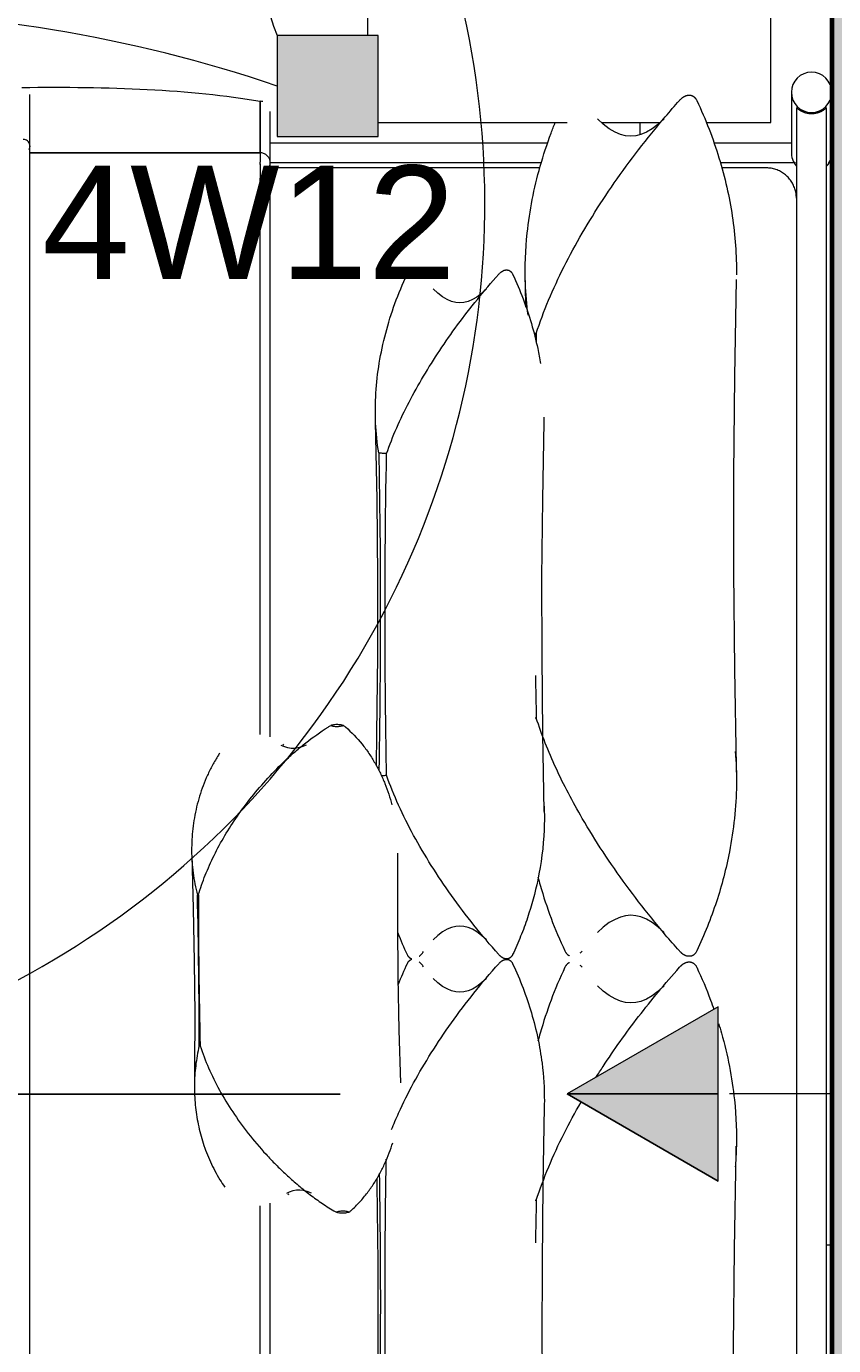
# Model space of a CAD drawing. Header units: millimetres. Extents: x -11245 to 8231, y -22520 to -3800.
# Drawn here: x 2997 to 3797, y -10119 to -8810 of the extents above; entities that cross this region are included whole.
import ezdxf

# ---------------------------------------------------------------- set-up
doc = ezdxf.new("R2010")
doc.units = ezdxf.units.MM
for name, color, linetype, lineweight in [('A-ANNO-DIMS', 211, 'Continuous', 9), ('A-ANNO-DIMS-75', 211, 'Continuous', 9), ('A-ANNO-NOTE', 131, 'Continuous', 9), ('A-DETL-GENF', 92, 'Continuous', 9), ('A-DETL-THIN', 151, 'Continuous', 9), ('A-FLOR-PATT', 8, 'Continuous', 25), ('A-WALL', 113, 'Continuous', 25), ('A-WALL-PATT', 111, 'Continuous', 25), ('G-ANNO-TEXT', 231, 'Continuous', 9), ('I-FURN', 30, 'Continuous', 9)]:
    doc.layers.add(name, color=color, linetype=linetype, lineweight=lineweight)
doc.styles.add('@Arial Unicode MS', font='ARIALUNI.TTF', dxfattribs={"height": 150})
doc.styles.add('Arial_1', font='arial.ttf', dxfattribs={"height": 112.5})
doc.dimstyles.new('CRT_-__Metros_-_Linha_de_chamada_3_5_mm', dxfattribs={"dimscale": 304.8, "dimtxt": 150.876728, "dimasz": 0.492126, "dimexe": 0.246063, "dimexo": 0.0625, "dimgap": 0.123031, "dimtad": 1, "dimlfac": 0.001, "dimrnd": 0.01, "dimzin": 0, "dimdsep": 46, "dimtxsty": '@Arial Unicode MS', "dimblk1": 'OBLIQUE', "dimblk2": 'OBLIQUE', "dimsah": 1, "dimcen": 0.09, "dimdle": 0.246063, "dimazin": 0, "dimtfac": 1, "dimtdec": 4, "dimtix": 1, "dimtmove": 0, "dimatfit": 3, "dimfxl": 1.476378, "dimfxlon": 1, "dimtvp": 1, "dimtolj": 1, "dimtzin": 0, "dimarcsym": 2})
doc.dimstyles.new('CRT_-__Metros_-_Linha_de_chamada_3_5_mm_1', dxfattribs={"dimscale": 304.8, "dimtxt": 150.876728, "dimasz": 0.492126, "dimexe": 0.246063, "dimexo": 0.0625, "dimgap": 0.123031, "dimtad": 1, "dimdec": 0, "dimlfac": 0.1, "dimdsep": 46, "dimtxsty": '@Arial Unicode MS', "dimblk1": 'OBLIQUE', "dimblk2": 'OBLIQUE', "dimsah": 1, "dimcen": 0.09, "dimdle": 0.246063, "dimazin": 0, "dimtfac": 1, "dimtdec": 4, "dimtix": 1, "dimtmove": 0, "dimatfit": 3, "dimfxl": 1.476378, "dimfxlon": 1, "dimtvp": 1, "dimtolj": 1, "dimtzin": 0, "dimarcsym": 2})

# ---------------------------------------------------------------- blocks, each defined once
blk = doc.blocks.new('Blks_Dorm Ikea_Cama Björksnäs - Queen-3588633-PONTOS ELÉTRICOS TÉRREO')
at = {"layer": 'I-FURN', "color": 254}
for p, q in [((-837.5, 1020), (-860, 1020)), ((844.9, 1015), (-844.9, 1015)), ((-844.9, 985), (844.9, 985)), ((-790, 984), (-790, 909.5)), ((-860, 980), (-800, 980)), ((-810, 903), (-810, 980)), ((-785, 955), (-785, 911.3)), ((-810, 462.4), (-810, 738.6)), ((-790, 732), (-790, 463)), ((-785, 730.5), (-785, 462.6))]:
    blk.add_line(p, q, dxfattribs=at)
at = {"layer": 'I-FURN', "color": 254, "flags": 128}
blk.add_lwpolyline([(-755, 985), (-756.2, 985), (-757.4, 984.9), (-758.6, 984.8), (-759.8, 984.6), (-761, 984.4), (-762.1, 984.1), (-763.3, 983.8), (-764.4, 983.5), (-765.6, 983.1), (-766.7, 982.6), (-767.8, 982.1), (-768.9, 981.6), (-769.9, 981), (-770.9, 980.4), (-771.9, 979.8), (-772.9, 979.1), (-773.9, 978.3), (-774.8, 977.6), (-775.7, 976.7), (-776.5, 975.9), (-777.3, 975), (-778.1, 974.1), (-778.9, 973.2), (-779.6, 972.2), (-780.2, 971.2), (-780.9, 970.2), (-781.5, 969.1), (-782, 968.1), (-782.5, 967), (-783, 965.9), (-783.4, 964.7), (-783.7, 963.6), (-784.1, 962.4), (-784.3, 961.3), (-784.6, 960.1), (-784.7, 958.9), (-784.9, 957.7), (-785, 956.5), (-785, 955.3), (-785, 955)], dxfattribs=at)
at = {"layer": 'I-FURN', "color": 254}
for centre, start, end in [((-860, 1000), 0, 180), ((-800, 1000), 49.0407, 95.0779), ((-800, 1000), 77.4654, 90), ((-800, 1000), 51.579, 67.9445), ((-860, 1000), 180, 360), ((-800, 1000), 266.2712, 310.9514), ((-800, 1000), 303.75, 308.4099), ((-800, 1000), 270, 279.452)]:
    blk.add_arc(centre, 20, start, end, dxfattribs=at)
for points, knots in [([(-838.9, 1000), (-838.9, 1001.2), (-839.1, 1002.9), (-839.5, 1005.1), (-839.9, 1006.4), (-840.2, 1007.4), (-840.5, 1008.1), (-840.8, 1008.8), (-841.1, 1009.4), (-841.4, 1010.1), (-841.7, 1010.6), (-842, 1011.1), (-842.2, 1011.5), (-842.4, 1011.7), (-842.6, 1012), (-842.8, 1012.3), (-843.1, 1012.7), (-843.3, 1013), (-843.5, 1013.3), (-843.7, 1013.5), (-843.8, 1013.6), (-844, 1013.9), (-844.2, 1014.1), (-844.4, 1014.4), (-844.6, 1014.6), (-844.7, 1014.8), (-844.9, 1014.9), (-844.9, 1015), (-844.9, 1015)], [-1, -1, -1, -1, -0.857143, -0.785714, -0.714286, -0.678571, -0.642857, -0.607143, -0.571429, -0.535714, -0.5, -0.464286, -0.446429, -0.428571, -0.410714, -0.392857, -0.357143, -0.321429, -0.303571, -0.285714, -0.267857, -0.25, -0.214286, -0.178571, -0.142857, -0.107143, -0.071429, 0, 0, 0, 0]), ([(-844.9, 985), (-844.9, 985), (-844.9, 985.1), (-844.7, 985.2), (-844.6, 985.4), (-844.4, 985.6), (-844.2, 985.9), (-844, 986.1), (-843.8, 986.4), (-843.7, 986.5), (-843.5, 986.7), (-843.3, 987), (-843.1, 987.3), (-842.8, 987.7), (-842.6, 988), (-842.4, 988.3), (-842.2, 988.5), (-842, 988.9), (-841.7, 989.4), (-841.4, 989.9), (-841.1, 990.6), (-840.8, 991.2), (-840.5, 991.9), (-840.2, 992.6), (-839.9, 993.6), (-839.5, 994.9), (-839.1, 997.1), (-838.9, 998.8), (-838.9, 1000)], [-1, -1, -1, -1, -0.928571, -0.892857, -0.857143, -0.821429, -0.785714, -0.75, -0.732143, -0.714286, -0.696429, -0.678571, -0.642857, -0.607143, -0.589286, -0.571429, -0.553571, -0.535714, -0.5, -0.464286, -0.428571, -0.392857, -0.357143, -0.321429, -0.285714, -0.214286, -0.142857, 0, 0, 0, 0])]:
    blk.add_open_spline(points, degree=3, knots=knots, dxfattribs=at)
blk = doc.blocks.new('Blks_Decor Henzel Studio_Tapete Diamond Dust - Único-3507124-PONTOS ELÉTRICOS TÉRREO')
at = {"layer": 'I-FURN', "color": 254}
blk.add_line((808, -1000), (820, -1000), dxfattribs=at)
blk = doc.blocks.new('Blks_Dorm_Travesseiros - Branco-3557595-PONTOS ELÉTRICOS TÉRREO')
at = {"layer": 'I-FURN', "color": 254}
for p, q in [((-620.8, 109.2), (-620.8, 110.3)), ((-620.8, 109.2), (-620.8, 107.9)), ((-239.2, 110.3), (-239.2, 109.2)), ((239.2, 109.2), (239.2, 110.3))]:
    blk.add_line(p, q, dxfattribs=at)
at = {"layer": 'I-FURN', "color": 254, "flags": 128}
for points in [[(-674.4, 308.7), (-577.9, 306.8), (-481.2, 305.9), (-384.3, 305.9), (-287.6, 306.8), (-191.1, 308.6), (-185.6, 308.7)], [(674.4, 308.7), (577.9, 306.8), (481.2, 305.9), (384.3, 305.9), (287.6, 306.8), (191.1, 308.6), (185.6, 308.7)], [(-833.6, 237.1), (-828, 231), (-823.6, 225.2), (-820.3, 219.5), (-818.1, 214.1), (-816.9, 209), (-816.5, 204), (-816.9, 198.9), (-818.2, 193.8), (-820.5, 188.4), (-823.8, 182.7), (-828.3, 176.8), (-833.6, 171.1)], [(-26.4, 237.1), (-32, 231), (-36.4, 225.2), (-39.7, 219.5), (-41.9, 214.1), (-43.1, 209), (-43.5, 204), (-43.1, 198.9), (-41.8, 193.8), (-39.5, 188.4), (-36.2, 182.7), (-31.7, 176.8), (-26.4, 171.1)], [(26.4, 237.1), (32, 231), (36.4, 225.2), (39.7, 219.5), (41.9, 214.1), (43.1, 209), (43.5, 204), (43.1, 198.9), (41.8, 193.8), (39.5, 188.4), (36.2, 182.7), (31.7, 176.8), (26.4, 171.1)], [(-146.4, 118.2), (-223.6, 116.7), (-301.1, 116), (-378.5, 115.9), (-455.9, 116.7), (-533.2, 118.1), (-537.6, 118.2)], [(146.4, 118.2), (223.6, 116.7), (301.1, 116), (378.5, 115.9), (455.9, 116.7), (533.2, 118.1), (537.6, 118.2)], [(-646.9, 100), (-668.9, 99.6), (-674.4, 99.4)], [(-664.9, 60.9), (-660.4, 56.1), (-656.9, 51.4), (-654.3, 46.9), (-652.5, 42.6), (-651.5, 38.4), (-651.2, 34.4), (-651.5, 30.4), (-652.6, 26.3), (-654.4, 21.9), (-657, 17.4), (-660.6, 12.7), (-664.9, 8.1)], [(-19.1, 60.9), (-23.6, 56.1), (-27.1, 51.4), (-29.7, 46.9), (-31.5, 42.6), (-32.5, 38.4), (-32.8, 34.4), (-32.5, 30.4), (-31.4, 26.3), (-29.6, 21.9), (-27, 17.4), (-23.4, 12.7), (-19.1, 8.1)], [(19.1, 60.9), (23.6, 56.1), (27.1, 51.4), (29.7, 46.9), (31.5, 42.6), (32.5, 38.4), (32.8, 34.4), (32.5, 30.4), (31.4, 26.3), (29.6, 21.9), (27, 17.4), (23.4, 12.7), (19.1, 8.1)], [(122.7, -24.2), (70.3, -25.7), (17.7, -26.7), (-34.9, -27.1), (-87.4, -27), (-105, -26.9)], [(-191.7, -48.3), (-223.6, -47.7), (-301.1, -46.9), (-378.5, -46.9), (-455.9, -47.6), (-533.2, -49.1), (-537.5, -49.2)], [(217.2, -47.8), (223.6, -47.7), (301.1, -46.9), (378.5, -46.9), (455.9, -47.6), (533.2, -49.1), (537.5, -49.2)], [(232.3, -112.8), (230.5, -116.9), (229.5, -120.6), (229.1, -124.1), (229.2, -127.6), (229.9, -131.1), (231.2, -134.9), (232.5, -137.6)], [(-212.4, -118), (-210.6, -122.1), (-209.5, -125.8), (-209, -129.3), (-209, -132.7), (-209.6, -136.2), (-210.9, -140.1), (-212.1, -142.8)], [(-102.6, -231.4), (-50.1, -229.9), (2.4, -228.9), (55, -228.5), (107.5, -228.6), (125.1, -228.8)]]:
    blk.add_lwpolyline(points, dxfattribs=at)
at = {"layer": 'I-FURN', "color": 254}
for centre, major_axis, ratio, start_param, end_param in [((-430, 706.5), (2472.1, 0), 0.241922, 4.635125, 4.638688), ((-430, 701.3), (2472.1, 0), 0.240231, 4.635124, 4.637047), ((-430, 706.5), (2472.1, 0), 0.241922, 4.772499, 4.789653), ((430, 706.5), (2472.1, 0), 0.241922, 4.635125, 4.652279), ((7.1, 125.6), (1352.5, 15.8), 0.258819, 4.65708, 4.767698), ((15.3, -574.5), (1352.5, 15.8), 0.258819, 1.515487, 1.626106), ((-816.1, -234.1), (752.5, 8.8), 0.258819, 6.280437, 6.285934), ((838.5, -214.7), (752.5, 8.8), 0.258819, 3.138844, 3.144341)]:
    blk.add_ellipse(centre, major_axis=major_axis, ratio=ratio, start_param=start_param, end_param=end_param, dxfattribs=at)
for points, knots in [([(-851.9, 269.5), (-842.5, 273.9), (-823.6, 282), (-785.4, 295.2), (-746.7, 304), (-707.9, 308.3), (-688.5, 308.9), (-678.8, 308.8)], [-1, -1, -1, -1, -0.875, -0.75, -0.5, -0.375, -0.25, -0.25, -0.25, -0.25]), ([(-206.1, 307.6), (-195.1, 308.6), (-161.9, 309.7), (-111.9, 304.4), (-65.1, 292.2), (-32.3, 280.3), (-16.2, 273.3), (-8.1, 269.5)], [0.1428571, 0.1428571, 0.1428571, 0.1428571, 0.2857143, 0.5714286, 0.7857143, 0.8928571, 1, 1, 1, 1]), ([(63.8, 291.1), (67, 292.1), (92.1, 299.5), (134.1, 307.8), (178.5, 309.4), (200.6, 308.1), (206.1, 307.6)], [0.2441317, 0.2441317, 0.2441317, 0.2441317, 0.2857143, 0.5714286, 0.7857143, 0.8571429, 0.8571429, 0.8571429, 0.8571429]), ([(8.1, 269.5), (18.8, 274.5), (32.7, 280.4), (46.7, 285.4), (49.8, 286.5)], [0, 0, 0, 0, 0.1428571, 0.1831886, 0.1831886, 0.1831886, 0.1831886]), ([(-851.9, 252.3), (-852.3, 252.6), (-852.8, 253.1), (-853.5, 253.9), (-854, 254.5), (-854.5, 255.1), (-855, 255.8), (-855.4, 256.3), (-855.7, 256.8), (-855.9, 257.2), (-856.1, 257.5), (-856.3, 258), (-856.6, 258.7), (-856.9, 259.5), (-857.1, 260.3), (-857.2, 261.1), (-857.2, 262), (-857.2, 262.8), (-857.1, 263.6), (-856.9, 264.3), (-856.6, 265), (-856.3, 265.6), (-856.1, 266), (-855.9, 266.3), (-855.7, 266.6), (-855.4, 266.9), (-855, 267.3), (-854.5, 267.8), (-854, 268.2), (-853.5, 268.6), (-852.8, 269), (-852.3, 269.3), (-851.9, 269.5)], [-1, -1, -1, -1, -0.928571, -0.892857, -0.857143, -0.821429, -0.785714, -0.75, -0.732143, -0.714286, -0.696429, -0.678571, -0.642857, -0.607143, -0.571429, -0.535714, -0.5, -0.464286, -0.428571, -0.392857, -0.357143, -0.321429, -0.303571, -0.285714, -0.267857, -0.25, -0.214286, -0.178571, -0.142857, -0.107143, -0.071429, 0, 0, 0, 0]), ([(-8.1, 269.5), (-7.8, 269.3), (-7.2, 269), (-6.5, 268.6), (-6, 268.2), (-5.5, 267.8), (-5, 267.3), (-4.6, 266.9), (-4.3, 266.6), (-4.1, 266.3), (-3.9, 266), (-3.7, 265.6), (-3.4, 265), (-3.1, 264.3), (-2.9, 263.6), (-2.8, 262.8), (-2.8, 262), (-2.8, 261.1), (-2.9, 260.3), (-3.1, 259.5), (-3.4, 258.7), (-3.7, 258), (-3.9, 257.5), (-4.1, 257.2), (-4.3, 256.8), (-4.6, 256.3), (-5, 255.8), (-5.5, 255.1), (-6, 254.5), (-6.5, 253.9), (-7.2, 253.1), (-7.8, 252.6), (-8.1, 252.3)], [0, 0, 0, 0, 0.071429, 0.107143, 0.142857, 0.178571, 0.214286, 0.25, 0.267857, 0.285714, 0.303571, 0.321429, 0.357143, 0.392857, 0.428571, 0.464286, 0.5, 0.535714, 0.571429, 0.607143, 0.642857, 0.678571, 0.696429, 0.714286, 0.732143, 0.75, 0.785714, 0.821429, 0.857143, 0.892857, 0.928571, 1, 1, 1, 1]), ([(8.1, 252.3), (7.8, 252.6), (7.2, 253.1), (6.5, 253.9), (6, 254.5), (5.5, 255.1), (5, 255.8), (4.6, 256.3), (4.3, 256.8), (4.1, 257.2), (3.9, 257.5), (3.7, 258), (3.4, 258.7), (3.1, 259.5), (2.9, 260.3), (2.8, 261.1), (2.8, 262), (2.8, 262.8), (2.9, 263.6), (3.1, 264.3), (3.4, 265), (3.7, 265.6), (3.9, 266), (4.1, 266.3), (4.3, 266.6), (4.6, 266.9), (5, 267.3), (5.5, 267.8), (6, 268.2), (6.5, 268.6), (7.2, 269), (7.8, 269.3), (8.1, 269.5)], [0, 0, 0, 0, 0.071429, 0.107143, 0.142857, 0.178571, 0.214286, 0.25, 0.267857, 0.285714, 0.303571, 0.321429, 0.357143, 0.392857, 0.428571, 0.464286, 0.5, 0.535714, 0.571429, 0.607143, 0.642857, 0.678571, 0.696429, 0.714286, 0.732143, 0.75, 0.785714, 0.821429, 0.857143, 0.892857, 0.928571, 1, 1, 1, 1]), ([(-8.1, 252.3), (-18.8, 242.7), (-40.5, 224.4), (-84.3, 190.7), (-134.1, 157.9), (-189.5, 128.8), (-222.7, 115.6), (-239.2, 110.3)], [0, 0, 0, 0, 0.142857, 0.285714, 0.571429, 0.785714, 1, 1, 1, 1]), ([(116.9, 169.8), (113.4, 172), (93.3, 185), (65.1, 205.1), (32.4, 231.2), (16.2, 245.1), (8.1, 252.3)], [0.5265781, 0.5265781, 0.5265781, 0.5265781, 0.5714286, 0.7857143, 0.8928571, 1, 1, 1, 1]), ([(-6, 153.7), (-6.1, 153.9), (-6.5, 154.3), (-7.2, 155), (-7.7, 155.6), (-8.1, 155.9)], [-0.1428571, -0.1428571, -0.1428571, -0.1428571, -0.1071429, -0.0714286, 0, 0, 0, 0]), ([(8.1, 155.9), (7.7, 155.6), (7.2, 155), (6.5, 154.3), (6.1, 153.9), (6, 153.7)], [-1, -1, -1, -1, -0.9285714, -0.8928571, -0.8571429, -0.8571429, -0.8571429, -0.8571429]), ([(239.2, 110.3), (228.2, 113.9), (206.1, 122.1), (173.6, 137.1), (152.2, 148.7), (141.8, 154.7)], [0, 0, 0, 0, 0.1428571, 0.2857143, 0.4192903, 0.4192903, 0.4192903, 0.4192903]), ([(-81.4, 112), (-78.7, 112.7), (-65, 116.5), (-40.5, 124.5), (-18.9, 133.6), (-8.1, 138.7)], [-0.3205514, -0.3205514, -0.3205514, -0.3205514, -0.2857143, -0.1428571, 0, 0, 0, 0]), ([(-8.1, 138.7), (-7.7, 138.8), (-7.2, 139.1), (-6.5, 139.6), (-6, 140), (-5.5, 140.4), (-5, 140.8), (-4.6, 141.2), (-4.3, 141.6), (-4.1, 141.9), (-3.9, 142.2), (-3.7, 142.6), (-3.5, 142.9), (-3.4, 143.1)], [-1, -1, -1, -1, -0.9285714, -0.8928571, -0.8571429, -0.8214286, -0.7857143, -0.75, -0.7321429, -0.7142857, -0.6964286, -0.6785714, -0.6428571, -0.6428571, -0.6428571, -0.6428571]), ([(3.4, 143.1), (3.5, 142.9), (3.7, 142.6), (3.9, 142.2), (4.1, 141.9), (4.3, 141.6), (4.6, 141.2), (5, 140.8), (5.5, 140.4), (6, 140), (6.5, 139.6), (7.2, 139.1), (7.7, 138.8), (8.1, 138.7)], [-0.3571429, -0.3571429, -0.3571429, -0.3571429, -0.3214286, -0.3035714, -0.2857143, -0.2678571, -0.25, -0.2142857, -0.1785714, -0.1428571, -0.1071429, -0.0714286, 0, 0, 0, 0]), ([(8.1, 138.7), (18.9, 133.6), (40.5, 124.5), (65, 116.5), (78.7, 112.7), (81.4, 112)], [-1, -1, -1, -1, -0.8571429, -0.7142857, -0.6794486, -0.6794486, -0.6794486, -0.6794486]), ([(-639, 102.2), (-649.5, 100.8), (-676.6, 98.5), (-725.9, 100.4), (-775.7, 110.2), (-812.1, 122.1), (-826.5, 127.7), (-830.1, 129.1)], [-0.9213668, -0.9213668, -0.9213668, -0.9213668, -0.7857143, -0.5714286, -0.2857143, -0.1428571, -0.0963553, -0.0963553, -0.0963553, -0.0963553]), ([(-151.9, 118.1), (-144.1, 118.4), (-119.5, 118.4), (-82.4, 113.6), (-47.2, 104), (-22.6, 95), (-10.5, 89.7), (-4.5, 86.8)], [0.1509755, 0.1509755, 0.1509755, 0.1509755, 0.2857143, 0.5714286, 0.7857143, 0.8928571, 1, 1, 1, 1]), ([(4.5, 86.8), (12.5, 90.6), (28.7, 97.5), (61.6, 108.6), (99.1, 116.5), (132, 118.6), (148.2, 118.2), (151.9, 118.1)], [0, 0, 0, 0, 0.1428571, 0.2857143, 0.5714286, 0.7857143, 0.8490245, 0.8490245, 0.8490245, 0.8490245]), ([(-679.5, 86.8), (-671.4, 90.6), (-655.3, 97.5), (-630.6, 105.8), (-609.1, 111.2), (-595.8, 113.7), (-590.9, 114.5)], [-1, -1, -1, -1, -0.8571429, -0.7142857, -0.5714286, -0.4867354, -0.4867354, -0.4867354, -0.4867354]), ([(-679.5, 73.1), (-679.8, 73.3), (-680.3, 73.7), (-680.8, 74.4), (-681.2, 74.8), (-681.6, 75.3), (-682, 75.9), (-682.3, 76.3), (-682.5, 76.7), (-682.7, 77), (-682.8, 77.3), (-683, 77.7), (-683.3, 78.2), (-683.5, 78.9), (-683.7, 79.5), (-683.7, 80.2), (-683.8, 80.8), (-683.7, 81.5), (-683.7, 82.1), (-683.5, 82.7), (-683.3, 83.3), (-683, 83.7), (-682.8, 84), (-682.7, 84.3), (-682.5, 84.5), (-682.3, 84.8), (-682, 85.1), (-681.6, 85.5), (-681.2, 85.8), (-680.8, 86.1), (-680.3, 86.5), (-679.8, 86.7), (-679.5, 86.8)], [-1, -1, -1, -1, -0.928571, -0.892857, -0.857143, -0.821429, -0.785714, -0.75, -0.732143, -0.714286, -0.696429, -0.678571, -0.642857, -0.607143, -0.571429, -0.535714, -0.5, -0.464286, -0.428571, -0.392857, -0.357143, -0.321429, -0.303571, -0.285714, -0.267857, -0.25, -0.214286, -0.178571, -0.142857, -0.107143, -0.071429, 0, 0, 0, 0]), ([(-4.5, 86.8), (-4.2, 86.7), (-3.8, 86.5), (-3.2, 86.1), (-2.8, 85.8), (-2.4, 85.5), (-2, 85.1), (-1.7, 84.8), (-1.5, 84.5), (-1.3, 84.3), (-1.1, 84), (-0.9, 83.7), (-0.7, 83.3), (-0.5, 82.7), (-0.3, 82.1), (-0.3, 81.5), (-0.2, 80.8), (-0.3, 80.2), (-0.4, 79.5), (-0.5, 78.9), (-0.7, 78.2), (-1, 77.7), (-1.1, 77.3), (-1.3, 77), (-1.5, 76.7), (-1.7, 76.3), (-2, 75.9), (-2.4, 75.3), (-2.8, 74.8), (-3.2, 74.4), (-3.8, 73.7), (-4.2, 73.3), (-4.5, 73.1)], [0, 0, 0, 0, 0.071429, 0.107143, 0.142857, 0.178571, 0.214286, 0.25, 0.267857, 0.285714, 0.303571, 0.321429, 0.357143, 0.392857, 0.428571, 0.464286, 0.5, 0.535714, 0.571429, 0.607143, 0.642857, 0.678571, 0.696429, 0.714286, 0.732143, 0.75, 0.785714, 0.821429, 0.857143, 0.892857, 0.928571, 1, 1, 1, 1]), ([(4.5, 73.1), (4.2, 73.3), (3.8, 73.7), (3.2, 74.4), (2.8, 74.8), (2.4, 75.3), (2, 75.9), (1.7, 76.3), (1.5, 76.7), (1.3, 77), (1.1, 77.3), (1, 77.7), (0.7, 78.2), (0.5, 78.9), (0.4, 79.5), (0.3, 80.2), (0.2, 80.8), (0.3, 81.5), (0.3, 82.1), (0.5, 82.7), (0.7, 83.3), (0.9, 83.7), (1.1, 84), (1.3, 84.3), (1.5, 84.5), (1.7, 84.8), (2, 85.1), (2.4, 85.5), (2.8, 85.8), (3.2, 86.1), (3.8, 86.5), (4.2, 86.7), (4.5, 86.8)], [0, 0, 0, 0, 0.071429, 0.107143, 0.142857, 0.178571, 0.214286, 0.25, 0.267857, 0.285714, 0.303571, 0.321429, 0.357143, 0.392857, 0.428571, 0.464286, 0.5, 0.535714, 0.571429, 0.607143, 0.642857, 0.678571, 0.696429, 0.714286, 0.732143, 0.75, 0.785714, 0.821429, 0.857143, 0.892857, 0.928571, 1, 1, 1, 1]), ([(-4.5, 73.1), (-14.1, 64.5), (-33.6, 48.1), (-73, 18.4), (-112.9, -6.8), (-152.6, -26.7), (-172.5, -34.7), (-182.4, -38.2)], [0, 0, 0, 0, 0.166667, 0.333333, 0.666667, 0.833333, 1, 1, 1, 1]), ([(169.1, -33.2), (163.7, -31.1), (148.2, -24.5), (112.9, -6.8), (73, 18.4), (33.6, 48.1), (14.1, 64.5), (4.5, 73.1)], [0.0742197, 0.0742197, 0.0742197, 0.0742197, 0.1666667, 0.3333333, 0.6666667, 0.8333333, 1, 1, 1, 1]), ([(-681.2, -5.8), (-681.1, -5.6), (-680.8, -5.3), (-680.2, -4.7), (-679.8, -4.3), (-679.5, -4)], [-0.1428571, -0.1428571, -0.1428571, -0.1428571, -0.1071429, -0.0714286, 0, 0, 0, 0]), ([(-2.8, -5.8), (-2.9, -5.6), (-3.2, -5.3), (-3.7, -4.7), (-4.2, -4.3), (-4.5, -4)], [-0.1428571, -0.1428571, -0.1428571, -0.1428571, -0.1071429, -0.0714286, 0, 0, 0, 0]), ([(4.5, -4), (4.2, -4.3), (3.7, -4.7), (3.2, -5.3), (2.9, -5.6), (2.8, -5.8)], [-1, -1, -1, -1, -0.9285714, -0.8928571, -0.8571429, -0.8571429, -0.8571429, -0.8571429]), ([(-679.5, -17.8), (-679.8, -17.7), (-680.2, -17.5), (-680.8, -17.1), (-681.2, -16.8), (-681.6, -16.4), (-682, -16.1), (-682.3, -15.8), (-682.5, -15.5), (-682.7, -15.3), (-682.9, -15), (-683, -14.7), (-683.3, -14.3), (-683.5, -13.7), (-683.6, -13.3), (-683.6, -13.1)], [-1, -1, -1, -1, -0.9285714, -0.8928571, -0.8571429, -0.8214286, -0.7857143, -0.75, -0.7321429, -0.7142857, -0.6964286, -0.6785714, -0.6428571, -0.6071429, -0.5714286, -0.5714286, -0.5714286, -0.5714286]), ([(-502.2, -46), (-512.1, -47.6), (-531.9, -49.6), (-571.5, -49.2), (-611.3, -42.6), (-650.5, -30.4), (-669.9, -22.3), (-679.5, -17.8)], [-1, -1, -1, -1, -0.833333, -0.666667, -0.333333, -0.166667, 0, 0, 0, 0]), ([(-4.5, -17.8), (-4.2, -17.7), (-3.7, -17.4), (-3.2, -17.1), (-2.8, -16.8), (-2.4, -16.4), (-2, -16.1), (-1.7, -15.8), (-1.5, -15.5), (-1.3, -15.3), (-1.2, -15), (-1, -14.7), (-0.7, -14.3), (-0.5, -13.7), (-0.4, -13.3), (-0.4, -13.1)], [-1, -1, -1, -1, -0.9285714, -0.8928571, -0.8571429, -0.8214286, -0.7857143, -0.75, -0.7321429, -0.7142857, -0.6964286, -0.6785714, -0.6428571, -0.6071429, -0.5714286, -0.5714286, -0.5714286, -0.5714286]), ([(0.4, -13.1), (0.4, -13.3), (0.5, -13.7), (0.7, -14.3), (1, -14.7), (1.2, -15), (1.3, -15.3), (1.5, -15.5), (1.7, -15.8), (2, -16.1), (2.4, -16.4), (2.8, -16.8), (3.2, -17.1), (3.7, -17.4), (4.2, -17.7), (4.5, -17.8)], [-0.4285714, -0.4285714, -0.4285714, -0.4285714, -0.3928571, -0.3571429, -0.3214286, -0.3035714, -0.2857143, -0.2678571, -0.25, -0.2142857, -0.1785714, -0.1428571, -0.1071429, -0.0714286, 0, 0, 0, 0]), ([(-182.4, -38.2), (-224.9, -39), (-331.3, -40.2), (-437.9, -39.4), (-501.6, -38.2)], [0, 0, 0, 0, 0.4, 1, 1, 1, 1]), ([(-230.5, -79), (-225, -72.9), (-216.5, -64.6), (-204.1, -55.5), (-194.3, -49.5), (-184.4, -44.2), (-170.8, -38.2), (-160.3, -34.7), (-153.2, -32.9)], [-1, -1, -1, -1, -0.875, -0.8125, -0.75, -0.6875, -0.625, -0.5, -0.5, -0.5, -0.5]), ([(-182.1, -43.6), (-182.2, -43.1), (-182.3, -41.3), (-182.4, -39.5), (-182.4, -38.2)], [0.2985054, 0.2985054, 0.2985054, 0.2985054, 0.5, 1, 1, 1, 1]), ([(249.5, -73.4), (246.7, -70.4), (241, -64.7), (231.9, -57.1), (222.4, -50.5), (212.6, -44.7), (202.5, -39.7), (192.4, -35.5), (185.5, -33.1), (182.1, -32.1)], [-1, -1, -1, -1, -0.9375, -0.875, -0.8125, -0.75, -0.6875, -0.625, -0.5648879, -0.5648879, -0.5648879, -0.5648879]), ([(501.6, -38.2), (459.1, -39), (358.1, -40.1), (256.9, -39.5), (198.5, -38.5)], [0, 0, 0, 0, 0.4, 0.949401, 0.949401, 0.949401, 0.949401]), ([(-502.2, -46), (-459.6, -45.1), (-354.4, -43.9), (-249, -44.7), (-186.7, -45.9)], [0, 0, 0, 0, 0.4, 0.9845923, 0.9845923, 0.9845923, 0.9845923]), ([(213.6, -45.4), (245.6, -44.9), (341.9, -43.9), (438.3, -44.7), (502.2, -46)], [0.0993198, 0.0993198, 0.0993198, 0.0993198, 0.4, 1, 1, 1, 1]), ([(86, -223), (93.3, -220.7), (108, -215.2), (137.2, -200.7), (166, -181.6), (190.3, -161.1), (203.8, -148.2), (213.7, -138), (223.3, -127.1), (232.6, -115.7), (241.5, -103.5), (247, -95), (249.7, -90.6)], [-1, -1, -1, -1, -0.875, -0.75, -0.5, -0.375, -0.3125, -0.25, -0.1875, -0.125, -0.0625, 0, 0, 0, 0]), ([(-63.6, -224.7), (-70.2, -222.9), (-83.3, -218.3), (-103, -209.5), (-122.6, -198.9), (-142, -186.4), (-161.1, -172.2), (-179.8, -156.1), (-194.8, -141.3), (-206.4, -128.4), (-217.6, -114.9), (-225.3, -103.9), (-230.3, -96.2)], [-1, -1, -1, -1, -0.888889, -0.777778, -0.666667, -0.555556, -0.444444, -0.333333, -0.222222, -0.166667, -0.111111, 0, 0, 0, 0]), ([(-204.3, -203.7), (-203.6, -204.2), (-199.7, -206.7), (-192.5, -210.9), (-182.4, -216), (-168.7, -221.6), (-151.1, -227), (-129.5, -230.8), (-107.6, -232), (-85.6, -230.5), (-70.9, -227.7), (-63.6, -225.8)], [0.1744851, 0.1744851, 0.1744851, 0.1744851, 0.1875, 0.25, 0.3125, 0.375, 0.5, 0.625, 0.75, 0.875, 1, 1, 1, 1]), ([(86, -224.1), (92.6, -225.6), (105.7, -227.9), (125.3, -229.1), (144.7, -228.3), (163.9, -225.4), (182.8, -220.4), (201.2, -213.3), (215.6, -205.7), (223.7, -200.4), (226.1, -198.7)], [-1, -1, -1, -1, -0.8888889, -0.7777778, -0.6666667, -0.5555556, -0.4444444, -0.3333333, -0.2222222, -0.1744976, -0.1744976, -0.1744976, -0.1744976])]:
    blk.add_open_spline(points, degree=3, knots=knots, dxfattribs=at)
for points in [[(-620.8, 110.3), (-631.8, 113.8), (-653.8, 122.1), (-687, 137.4), (-720.3, 155.5), (-753.6, 176.1), (-786.7, 199.1), (-819.5, 224.4), (-841.1, 242.8), (-851.9, 252.3)], [(-501.6, -38.2), (-510.1, -35.2), (-527.2, -28.5), (-552.7, -16.2), (-578.3, -1.9), (-603.9, 14.2), (-629.3, 32), (-654.6, 51.6), (-671.2, 65.7), (-679.5, 73.1)], [(-679.5, -4), (-678.5, -3.1), (-677.5, -2.3), (-676.5, -1.4)], [(-4.5, -4), (-5.5, -3.1), (-6.5, -2.3), (-7.5, -1.4)], [(7.5, -1.4), (6.5, -2.3), (5.5, -3.1), (4.5, -4)], [(-26, -27), (-18.8, -24.2), (-11.6, -21.2), (-4.5, -17.8)], [(4.5, -17.8), (11.3, -21), (18.2, -24), (25.1, -26.7)], [(-501.6, -38.2), (-501.6, -39.5), (-501.7, -42.1), (-502, -44.7), (-502.2, -46)], [(250.9, -75.3), (250.7, -75), (250.2, -74.3), (249.7, -73.7), (249.5, -73.4)], [(250.9, -75.3), (250.5, -76.6), (250, -79.2), (250, -83.6), (250.6, -86.5), (251, -88)], [(251, -88), (251.4, -86.7), (251.9, -84.1), (251.8, -79.7), (251.3, -76.8), (250.9, -75.3)], [(-231.9, -81), (-232.3, -82.5), (-232.7, -85.4), (-232.7, -89.8), (-232.1, -92.4), (-231.7, -93.6)], [(-231.9, -81), (-231.7, -80.6), (-231.3, -80), (-230.8, -79.3), (-230.5, -79)], [(-231.7, -93.6), (-231.4, -92.1), (-230.8, -89.2), (-230.9, -84.8), (-231.5, -82.2), (-231.9, -81)], [(249.7, -90.6), (249.9, -90.2), (250.4, -89.3), (250.8, -88.4), (251, -88)], [(-230.3, -96.2), (-230.6, -95.8), (-231.1, -94.9), (-231.5, -94.1), (-231.7, -93.6)], [(-212.4, -140.1), (-212.7, -140.4), (-212.9, -140.8), (-213.2, -141.1)], [(233.8, -136.2), (233.5, -135.8), (233.1, -135.3), (232.8, -134.9)]]:
    blk.add_open_spline(points, degree=3, dxfattribs=at)
blk = doc.blocks.new('Blks_Dorm_Colcha e Mantas - Casal-3554190-PONTOS ELÉTRICOS TÉRREO')
at = {"layer": 'I-FURN', "color": 254}
for p, q in [((-755, -471.7), (755, -471.7)), ((800, -700), (800, -471.3)), ((800, -471.3), (800, -700)), ((806.6, -471.7), (857.8, -471.7)), ((-755, -700), (-244.8, -700)), ((-755, -700), (-244.8, -700)), ((222.8, -700), (755, -700)), ((222.8, -700), (755, -700)), ((771.9, -700), (755, -700)), ((771.8, -700), (774.8, -700)), ((788.9, -700), (774.8, -700)), ((788.5, -700), (790.8, -700)), ((800, -700), (790.7, -700)), ((800, -700), (851.1, -700)), ((851.1, -700), (800, -700)), ((-755, -710), (-242.1, -710)), ((220.5, -710), (755, -710)), ((790.2, -710), (841.1, -710))]:
    blk.add_line(p, q, dxfattribs=at)
at = {"layer": 'I-FURN', "color": 254, "flags": 128}
for points in [[(755, -471.7), (757.2, -471.7), (759.4, -471.7), (761.6, -471.7), (763.8, -471.7), (766, -471.7), (768.2, -471.7), (770.3, -471.7), (772.5, -471.7), (774.5, -471.7), (776.6, -471.7), (778.6, -471.7), (780.6, -471.7), (782.6, -471.7), (784.5, -471.7), (786.3, -471.7), (788.1, -471.7), (789.9, -471.7), (791.6, -471.7), (793.2, -471.7), (794.8, -471.7), (796.3, -471.7), (797.8, -471.7), (799.1, -471.7), (800.5, -471.7), (801.7, -471.7), (802.9, -471.7), (803.9, -471.7), (804.9, -471.7), (805.9, -471.7), (806.6, -471.7)], [(755, -710), (756.5, -710), (758.1, -710), (759.6, -710), (761.2, -710), (762.7, -710), (764.2, -710), (765.7, -710), (767.2, -710), (768.7, -710), (770.1, -710), (771.5, -710), (772.9, -710), (774.3, -710), (775.6, -710), (776.9, -710), (778.1, -710), (779.4, -710), (780.6, -710), (781.7, -710), (782.8, -710), (783.9, -710), (784.9, -710), (785.8, -710), (786.7, -710), (787.6, -710), (788.4, -710), (789.2, -710), (789.9, -710), (790.2, -710)]]:
    blk.add_lwpolyline(points, dxfattribs=at)
at = {"layer": 'I-FURN', "color": 254}
blk.add_ellipse((841.1, -700), major_axis=(0, 10), ratio=0.996004, start_param=4.45059, end_param=4.712389, dxfattribs=at)
for points in [[(803.3, -470.8), (804, -471.2), (805.4, -471.8), (807.8, -471.8), (810, -471), (811.8, -469.4), (813, -467.4), (813.2, -465.8), (813.2, -465)], [(864.8, -463.7), (865.8, -548.7), (863.2, -631.5), (851.1, -700)]]:
    blk.add_open_spline(points, degree=3, dxfattribs=at)
blk.add_open_spline([(786.6, -709.3), (786.7, -709.4), (787.3, -709.6), (789, -710), (791.9, -710.1), (795.1, -708.9), (797.8, -706.6), (799.6, -703.5), (800, -701.2), (800, -700)], degree=3, knots=[-0.6176654, -0.6176654, -0.6176654, -0.6176654, -0.6111111, -0.5555556, -0.4444444, -0.3333333, -0.2222222, -0.1111111, 0, 0, 0, 0], dxfattribs=at)
blk = doc.blocks.new('Blks_Mob_Mesa de Cabeceira Ripas - Madeira-3560790-PONTOS ELÉTRICOS TÉRREO')
at = {"layer": 'I-FURN', "color": 254}
for p, q in [((200, 200), (-113.8, 200)), ((200, -200), (200, 200)), ((-200, 189.7), (-200, 2)), ((-200, -32.6), (-200, -89.6)), ((-200, -135.9), (-200, -200)), ((-200, -200), (200, -200))]:
    blk.add_line(p, q, dxfattribs=at)
blk = doc.blocks.new('DIMBLOCK18-PONTOS ELÉTRICOS TÉRREO')
at = {"layer": 'A-ANNO-DIMS-75', "lineweight": 18}
for p, q in [((2857.8, -8719.7), (2782.8, -8644.7)), ((2857.8, -8719.7), (2932.8, -8794.7)), ((2857.8, -9869.7), (2782.8, -9794.7)), ((2857.8, -9869.7), (2932.8, -9944.7))]:
    blk.add_line(p, q, dxfattribs=at)
at = {"layer": 'A-ANNO-DIMS-75'}
for p, q in [((3307.8, -8719.7), (2782.8, -8719.7)), ((2857.8, -8719.7), (2857.8, -9869.7)), ((2857.8, -8719.7), (3307.8, -8719.7)), ((3307.8, -9869.7), (2782.8, -9869.7)), ((2857.8, -9869.7), (3307.8, -9869.7))]:
    blk.add_line(p, q, dxfattribs=at)
at = {"layer": 'A-ANNO-DIMS-75', "color": 0, "insert": (2625.6, -9497.6), "char_height": 150, "width": 487.012, "attachment_point": 1, "rotation": 90, "line_spacing_factor": 1.117605, "style": '@Arial Unicode MS'}
blk.add_mtext('1,15', dxfattribs=at)
blk = doc.blocks.new('_Oblique')
at = {"color": 0, "linetype": 'ByBlock', "lineweight": -2}
blk.add_line((-0.5, -0.5), (0.5, 0.5), dxfattribs=at)
blk = doc.blocks.new('DIMBLOCK19-PONTOS ELÉTRICOS TÉRREO')
at = {"layer": 'A-ANNO-DIMS-75', "lineweight": 18}
for p, q in [((2857.8, -9869.7), (2782.8, -9794.7)), ((2857.8, -9869.7), (2932.8, -9944.7)), ((2857.8, -10719.7), (2782.8, -10644.7)), ((2857.8, -10719.7), (2932.8, -10794.7))]:
    blk.add_line(p, q, dxfattribs=at)
at = {"layer": 'A-ANNO-DIMS-75'}
for p, q in [((3307.8, -9869.7), (2782.8, -9869.7)), ((2857.8, -9869.7), (2857.8, -10719.7)), ((2857.8, -9869.7), (3307.8, -9869.7)), ((3307.8, -10719.7), (2782.8, -10719.7)), ((2857.8, -10719.7), (3307.8, -10719.7))]:
    blk.add_line(p, q, dxfattribs=at)
at = {"layer": 'A-ANNO-DIMS-75', "color": 0, "insert": (2625.6, -10410.8), "char_height": 150, "width": 278.81, "attachment_point": 1, "rotation": 90, "line_spacing_factor": 1.117605, "style": '@Arial Unicode MS'}
blk.add_mtext('85', dxfattribs=at)

msp = doc.modelspace()

# ---------------------------------------------------------------- hatches: boundary and pattern name
at = {"layer": 'A-ANNO-NOTE'}
for points in [[(3532.88, -9869.651), (3682.88, -9869.651), (3682.88, -9783.048), (3598.376, -9831.837)], [(3682.88, -9956.253), (3682.88, -9869.651), (3532.88, -9869.651), (3598.376, -9907.465)]]:
    msp.add_hatch(color=256, dxfattribs=at).paths.add_polyline_path(points)
at = {"layer": 'A-DETL-GENF'}
h = msp.add_hatch(color=133, dxfattribs=at)
h.paths.add_polyline_path([(5125.38, -15879.651), (5125.38, -15779.651), (5025.38, -15779.651), (5025.38, -15879.651)])
h.paths.add_polyline_path([(5025.38, -15212.984), (5125.38, -15212.984), (5125.38, -15112.984), (5025.38, -15112.984)])
h.paths.add_polyline_path([(5125.38, -14546.317), (5125.38, -14446.317), (5025.38, -14446.317), (5025.38, -14546.317)])
h.paths.add_polyline_path([(5025.38, -13879.651), (5125.38, -13879.651), (5125.38, -13779.651), (5025.38, -13779.651)])
h.paths.add_polyline_path([(6925.38, -12699.651), (7025.38, -12699.651), (7025.38, -12599.651), (6925.38, -12599.651)])
h.paths.add_polyline_path([(5562.047, -12699.651), (5662.047, -12699.651), (5662.047, -12599.651), (5562.047, -12599.651)])
h.paths.add_polyline_path([(4298.713, -12699.651), (4298.713, -12599.651), (4198.713, -12599.651), (4198.713, -12699.651)])
h.paths.add_polyline_path([(2835.38, -12699.651), (2935.38, -12699.651), (2935.38, -12599.651), (2835.38, -12599.651)])
h.paths.add_polyline_path([(1465.38, -12699.651), (1465.38, -12599.651), (1365.38, -12599.651), (1365.38, -12699.651)])
h.paths.add_polyline_path([(-34.62, -12699.651), (-34.62, -12599.651), (-134.62, -12599.651), (-134.62, -12699.651)])
h.paths.add_polyline_path([(-1534.62, -12699.651), (-1534.62, -12599.651), (-1634.62, -12599.651), (-1634.62, -12699.651)])
h.paths.add_polyline_path([(7025.38, -11439.651), (7025.38, -11339.651), (6925.38, -11339.651), (6925.38, -11439.651)])
h.paths.add_polyline_path([(365.38, -11369.651), (365.38, -11269.651), (265.38, -11269.651), (265.38, -11369.651)])
h.paths.add_polyline_path([(-1434.62, -11369.651), (-1434.62, -11269.651), (-1534.62, -11269.651), (-1534.62, -11369.651)])
h.paths.add_polyline_path([(3345.38, -11019.651), (3345.38, -10919.651), (3245.38, -10919.651), (3245.38, -11019.651)])
h.paths.add_polyline_path([(2345.38, -11019.651), (2345.38, -10919.651), (2245.38, -10919.651), (2245.38, -11019.651)])
h.paths.add_polyline_path([(1245.38, -11019.651), (1345.38, -11019.651), (1345.38, -10919.651), (1245.38, -10919.651)])
h.paths.add_polyline_path([(365.38, -10219.651), (365.38, -10119.651), (265.38, -10119.651), (265.38, -10219.651)])
h.paths.add_polyline_path([(-1434.62, -10219.651), (-1434.62, -10119.651), (-1534.62, -10119.651), (-1534.62, -10219.651), (-1521.115, -10219.651)])
h.paths.add_polyline_path([(7025.38, -10179.651), (7025.38, -10079.651), (6925.38, -10079.651), (6925.38, -10179.651)])
h.paths.add_polyline_path([(265.38, -9069.651), (365.38, -9069.651), (365.38, -8969.651), (265.38, -8969.651), (265.38, -9048.468)])
h.paths.add_polyline_path([(-1534.62, -9069.651), (-1434.62, -9069.651), (-1434.62, -8969.651), (-1534.62, -8969.651)])
h.paths.add_polyline_path([(7025.38, -8919.651), (7025.38, -8819.651), (6925.38, -8819.651), (6925.38, -8919.651)])
h.paths.add_polyline_path([(5662.047, -8919.651), (5662.047, -8819.651), (5562.047, -8819.651), (5562.047, -8919.651)])
h.paths.add_polyline_path([(4298.713, -8919.651), (4298.713, -8819.651), (4198.713, -8819.651), (4198.713, -8919.651)])
h.paths.add_polyline_path([(3245.38, -8919.651), (3345.38, -8919.651), (3345.38, -8819.651), (3245.38, -8819.651)])
h.paths.add_polyline_path([(2345.38, -8919.651), (2345.38, -8819.651), (2245.38, -8819.651), (2245.38, -8919.651), (2274.37, -8919.651)])
h.paths.add_polyline_path([(1245.38, -8919.651), (1345.38, -8919.651), (1345.38, -8819.651), (1245.38, -8819.651), (1245.38, -8858.754)])
at = {"layer": 'A-FLOR-PATT', "lineweight": 9}
h = msp.add_hatch(dxfattribs=at)
h.set_pattern_fill('FP_12', color=9, style=0, pattern_type=2)
h.set_pattern_definition([(270, (1745.38, -11969.65), (380, 2e-14), [1300, 0]), (180, (1745.4, -11969.7), (2e-13, 1300), [190, -190]), (270, (1555.38, -11969.65), (380, 2e-14), [1300, 0]), (0, (1555.4, -13269.7), (0, 1300), [190, -190]), (270, (1935.38, -11969.65), (380, 2e-14), [650, -650]), (0, (1745.4, -12619.7), (0, 1300), [190, -190]), (270, (1935.38, -12619.65), (380, 2e-14), [650, -650])])
h.paths.add_polyline_path([(3795.38, -8875.901), (3794.844, -8926.475), (3795.38, -8922.409), (3795.38, -8879.436)])
h.paths.add_polyline_path([(1178.401, -8826.486), (1179.191, -8826.486), (1178.766, -8826.052)])
h.paths.add_polyline_path([(1204.795, -10618.921), (1204.795, -10619.712), (1205.229, -10619.287)])
h.paths.add_polyline_path([(812.359, -10645.316), (811.569, -10645.316), (811.994, -10645.75)])
h.paths.add_polyline_path([(845.38, -11969.651), (845.38, -11959.651), (890.38, -11959.651), (893.915, -11961.115), (895.38, -11964.651), (895.38, -11169.651), (925.38, -11169.651), (925.38, -11969.651), (1695.38, -11969.651), (1695.38, -11964.651), (1697.098, -11961.01), (1700.38, -11959.651), (1745.38, -11959.651), (1745.38, -11969.651), (1795.38, -11969.651), (1795.38, -11349.651), (3795.38, -11349.651), (3795.38, -10595.901), (3788.843, -10610.324), (3774.91, -10615.706), (3760.783, -10608.944), (3755.38, -10595.901), (3755.893, -10545.901), (3678.368, -10545.901), (3674.912, -10555.901), (3735.052, -10556.169), (3735.052, -10955.901), (3605.38, -10955.901), (3605.38, -10975.901), (3345.38, -10975.901), (3345.38, -11019.651), (3245.38, -11019.651), (3245.38, -10975.901), (2345.38, -10975.901), (2345.38, -11019.651), (2245.38, -11019.651), (2245.38, -10975.901), (1605.38, -10975.901), (1605.38, -8475.901), (3605.38, -8475.901), (3605.38, -8505.901), (3735.052, -8505.901), (3735.052, -8905.901), (3670.927, -8905.901), (3673.679, -8912.332), (3678.368, -8925.901), (3755.403, -8925.901), (3756.171, -8915.08), (3756.006, -8911.171), (3756.844, -8872.365), (3761.917, -8861.477), (3775.38, -8855.901), (3789.977, -8862.858), (3795.38, -8875.901), (3795.38, -8369.651), (3644.38, -8369.651), (3644.38, -8379.651), (3544.38, -8379.651), (3544.38, -8369.651), (1046.38, -8369.651), (1046.38, -8379.651), (946.38, -8379.651), (946.38, -8369.651), (795.38, -8369.651), (795.38, -8815.901), (799.262, -8816.591), (801.52, -8817.096), (809.869, -8822.337), (812.7, -8825.901), (1178.797, -8825.825), (1182.527, -8820.901), (1190.204, -8816.582), (1201.543, -8817.485), (1206.359, -8819.523), (1212.7, -8825.901), (1214.698, -8830.724), (1215.165, -8836.598), (1214.684, -8838.834), (1214.185, -8842.04), (1208.875, -8850.431), (1205.38, -8853.499), (1205.38, -9773.651), (1208.061, -9773.651), (1208.188, -9769.651), (1357.88, -9769.651), (1357.572, -9776.438), (1354.484, -9791.964), (1352.171, -9798.352), (1345.862, -9810.372), (1339.018, -9819.385), (1332.614, -9825.789), (1319.724, -9834.977), (1311.581, -9838.942), (1300.829, -9842.471), (1285.145, -9844.617), (1271.595, -9843.797), (1258.415, -9840.548), (1250.047, -9837.082), (1240.275, -9831.375), (1233.146, -9825.789), (1222.88, -9814.884), (1222.88, -9848.651), (1205.38, -9848.651), (1205.987, -10619.637), (1210.38, -10623.048), (1214.698, -10630.724), (1213.796, -10642.064), (1211.758, -10646.88), (1205.38, -10653.221), (1198.592, -10655.478), (1194.135, -10655.517), (1192.061, -10655.207), (1189.24, -10654.705), (1181.056, -10649.74), (1178.06, -10645.901), (811.963, -10645.977), (808.37, -10650.809), (800.556, -10655.219), (795.38, -10655.901), (795.38, -11969.651)])
h.paths.add_polyline_path([(1245.38, -11019.651), (1245.38, -10919.651), (1345.38, -10919.651), (1345.38, -11019.651)])
h.paths.add_polyline_path([(3795.38, -10535.901), (3794.685, -8941.109), (3790.987, -8948.133), (3790.38, -8950.043), (3791.077, -10523.785), (3793.807, -10528.571), (3794.805, -10531.536), (3795.359, -10535.745)])
h.paths.add_polyline_path([(3795.38, -10588.026), (3794.589, -10556.721), (3794.754, -10560.631), (3795.284, -10586.64)])
h.paths.add_polyline_path([(3795.38, -10595.901), (3794.985, -10586.371), (3795.284, -10590.09), (3795.321, -10592.365)])
h.paths.add_polyline_path([(3789.522, -10581.759), (3789.977, -10580.508), (3788.648, -10580.508), (3788.843, -10580.788)])
h.paths.add_polyline_path([(3761.238, -10581.759), (3761.909, -10579.569), (3760.783, -10581.23)])
h.paths.add_polyline_path([(3606.552, -10555.901), (3607.631, -10555.061), (3605.38, -10553.979), (3606.233, -10555.901)])
h.paths.add_polyline_path([(3684.892, -10525.901), (3758.059, -10525.901), (3760.38, -10521.759), (3759.518, -10495.802), (3757.767, -10502.505), (3754.442, -10508.401), (3749.387, -10513.578), (3740.867, -10518.751), (3735.693, -10519.968), (3730.38, -10520.901), (3686.227, -10520.901)])
h.paths.add_polyline_path([(3760.38, -8980.901), (3759.683, -8948.016), (3758.059, -8945.901), (3684.892, -8945.901), (3686.643, -8950.901), (3735.226, -8951.753), (3742.22, -8953.611), (3747.515, -8956.558), (3752.216, -8960.626), (3758.558, -8971.205), (3759.447, -8975.588), (3759.528, -8976.051)])
h.paths.add_polyline_path([(3735.38, -8980.901), (3734.71, -8978.401), (3734.917, -8979.782), (3735.21, -8980.489)])
h.paths.add_polyline_path([(3733.915, -8977.365), (3731.674, -8976.071), (3732.88, -8976.936)])
h.paths.add_polyline_path([(1345.38, -8919.651), (1245.38, -8919.651), (1245.38, -8819.651), (1345.38, -8819.651)])
h.paths.add_polyline_path([(3795.271, -8919.124), (3794.982, -8915.632), (3795.272, -8918.935)])
h.paths.add_polyline_path([(3605.38, -8917.905), (3608.179, -8916.441), (3623.552, -8907.162), (3623.552, -8905.901), (3605.38, -8905.901), (3605.38, -8917.822)])
h.paths.add_polyline_path([(3790.38, -8891.039), (3789.522, -8890.043), (3788.851, -8892.233), (3789.977, -8891.293)])
h.paths.add_polyline_path([(3760.38, -8891.039), (3761.917, -8891.014), (3760.783, -8890.571), (3760.499, -8890.901)])
h.paths.add_polyline_path([(811.963, -8827.151), (811.963, -8826.015), (811.568, -8826.486)])
at = {"layer": 'A-WALL-PATT'}
h = msp.add_hatch(color=256, dxfattribs=at)
h.paths.add_polyline_path([(3975.38, -12149.651), (3975.38, -11067.011), (3795.38, -11067.011), (3795.38, -12149.651)])
h.paths.add_polyline_path([(3863.177, -9441.2), (3975.38, -9441.2), (3975.38, -8369.651), (3795.38, -8369.651), (3795.38, -9441.2)])
msp.add_hatch(color=256, dxfattribs=at).paths.add_polyline_path([(3951.444, -11067.011), (3975.38, -11067.011), (3975.38, -9441.2), (3795.38, -9441.2), (3795.38, -11067.011)])

# ---------------------------------------------------------------- linework, layer by layer
at = {"layer": 'A-ANNO-NOTE'}
for p, q in [((3682.88, -9783.048), (3532.88, -9869.651)), ((3682.88, -9783.048), (3532.88, -9869.651)), ((3682.88, -9869.651), (3682.88, -9783.048)), ((3682.88, -9956.253), (3682.88, -9783.048)), ((3532.88, -9869.651), (3682.88, -9869.651)), ((3532.88, -9869.651), (3682.88, -9956.253)), ((3682.88, -9869.651), (3532.88, -9869.651)), ((3682.88, -9956.253), (3532.88, -9869.651)), ((3682.88, -9956.253), (3682.88, -9869.651)), ((3795.38, -9869.651), (3694.13, -9869.651))]:
    msp.add_line(p, q, dxfattribs=at)
at = {"layer": 'A-DETL-THIN'}
for p, q in [((3345.38, -8819.651), (3245.38, -8819.651)), ((3245.38, -8819.651), (3245.38, -8919.651)), ((3345.38, -8919.651), (3345.38, -8819.651)), ((3245.38, -8919.651), (3345.38, -8919.651))]:
    msp.add_line(p, q, dxfattribs=at)
for centre, radius, start, end in [((3356.556, -8771.153), 121.294, 54.472646, 203.567753), ((2578.731, -8985.953), 872.601, 263.946874, 16.053126), ((2795.38, -10196.368), 1400.957, 71.263941, 108.736059)]:
    msp.add_arc(centre, radius, start, end, dxfattribs=at)
at = {"layer": 'A-WALL', "lineweight": 60}
msp.add_line((3795.38, -8369.651), (3795.38, -11369.651), dxfattribs=at)

# ---------------------------------------------------------------- block references
at = {"layer": 'I-FURN', "color": 254}
for name, p, rotation in [('Blks_Decor Henzel Studio_Tapete Diamond Dust - Único-3507124-PONTOS ELÉTRICOS TÉRREO', (2605.38, -9725.901), 89.9999999999999), ('Blks_Mob_Mesa de Cabeceira Ripas - Madeira-3560790-PONTOS ELÉTRICOS TÉRREO', (3535.052, -8705.901), 89.9999999999997), ('Blks_Dorm_Colcha e Mantas - Casal-3554190-PONTOS ELÉTRICOS TÉRREO', (2528.485, -9735.901), 89.9999999999999), ('Blks_Dorm Ikea_Cama Björksnäs - Queen-3588633-PONTOS ELÉTRICOS TÉRREO', (2775.38, -9735.901), 269.9999999999997), ('Blks_Dorm_Travesseiros - Branco-3557595-PONTOS ELÉTRICOS TÉRREO', (3392.069, -9735.901), 269.9999999999994)]:
    msp.add_blockref(name, p, dxfattribs=dict(at, rotation=rotation))

# ---------------------------------------------------------------- texts
at = {"layer": 'G-ANNO-TEXT', "color": 33, "insert": (3012.054, -8948.618), "char_height": 112.5, "width": 517.08844, "attachment_point": 1, "style": 'Arial_1'}
msp.add_mtext('4W12', dxfattribs=at)

# ---------------------------------------------------------------- dimensions: what is measured, and where the dimension line sits
at = {"layer": 'A-ANNO-DIMS'}
for base, p1, p2, dimstyle, override, picture, middle in [((2857.779, -9869.651), (3307.779, -8719.651), (3307.779, -9869.651), 'CRT_-__Metros_-_Linha_de_chamada_3_5_mm', {"dimpost": '<>', "dimfxl": 1150}, 'DIMBLOCK18-PONTOS ELÉTRICOS TÉRREO', (2743.642, -9294.651)), ((2857.779, -10719.651), (3307.779, -9869.651), (3307.779, -10719.651), 'CRT_-__Metros_-_Linha_de_chamada_3_5_mm_1', {"dimpost": '<>', "dimfxl": 850}, 'DIMBLOCK19-PONTOS ELÉTRICOS TÉRREO', (2743.642, -10294.651))]:
    dim = msp.add_linear_dim(base=base, p1=p1, p2=p2, angle=90, dimstyle=dimstyle, override=override, dxfattribs=at)
    dim.commit()
    dim.dimension.update_dxf_attribs({"geometry": picture, "text_midpoint": middle})

doc.saveas('drawing.dxf')
